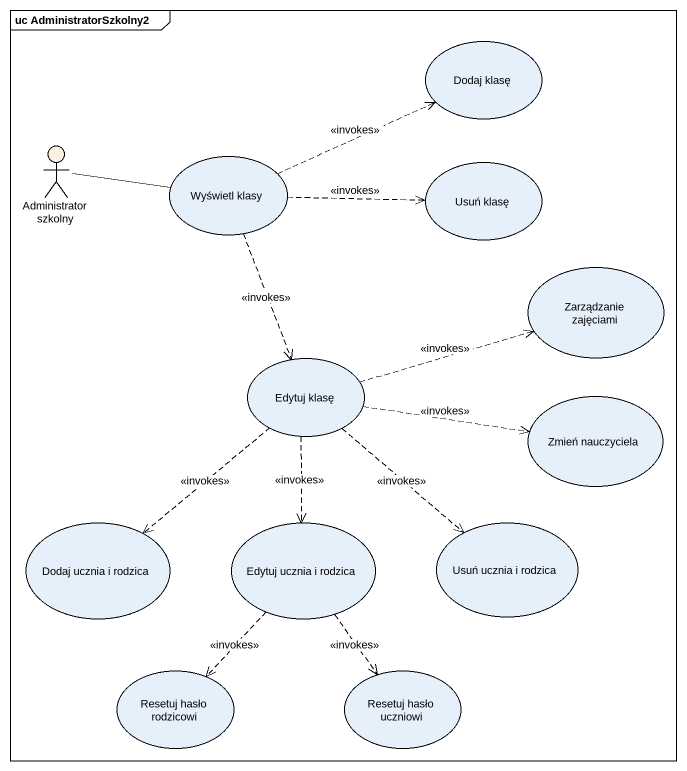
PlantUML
@startuml
mainframe uc AdministratorSzkolny2
usecase "Dodaj klasę" as Dodaj_klasę
actor "Administrator szkolny" as Administrator_szkolny #FCF2E3
usecase "Wyświetl klasy" as Wyświetl_klasy
usecase "Usuń klasę" as Usuń_klasę
usecase "Zarządzanie zajęciami" as Zarządzanie_zajęciami
usecase "Edytuj klasę" as Edytuj_klasę
usecase "Zmień nauczyciela" as Zmień_nauczyciela
usecase "Dodaj ucznia i rodzica" as Dodaj_ucznia_i_rodzica
usecase "Edytuj ucznia i rodzica" as Edytuj_ucznia_i_rodzica
usecase "Usuń ucznia i rodzica" as Usuń_ucznia_i_rodzica
usecase "Resetuj hasło rodzicowi" as Resetuj_hasło_rodzicowi
usecase "Resetuj hasło uczniowi" as Resetuj_hasło_uczniowi
Administrator_szkolny -right- Wyświetl_klasy
Wyświetl_klasy .right.> Dodaj_klasę : <<invokes>>
Wyświetl_klasy .right.> Usuń_klasę : <<invokes>>
Wyświetl_klasy ..> Edytuj_klasę : <<invokes>>
Edytuj_klasę .right.> Zarządzanie_zajęciami : <<invokes>>
Edytuj_klasę .right.> Zmień_nauczyciela : <<invokes>>
Edytuj_klasę ..> Dodaj_ucznia_i_rodzica : <<invokes>>
Edytuj_klasę ..> Edytuj_ucznia_i_rodzica : <<invokes>>
Edytuj_klasę ..> Usuń_ucznia_i_rodzica : <<invokes>>
Edytuj_ucznia_i_rodzica ..> Resetuj_hasło_rodzicowi : <<invokes>>
Edytuj_ucznia_i_rodzica ..> Resetuj_hasło_uczniowi : <<invokes>>
@enduml
